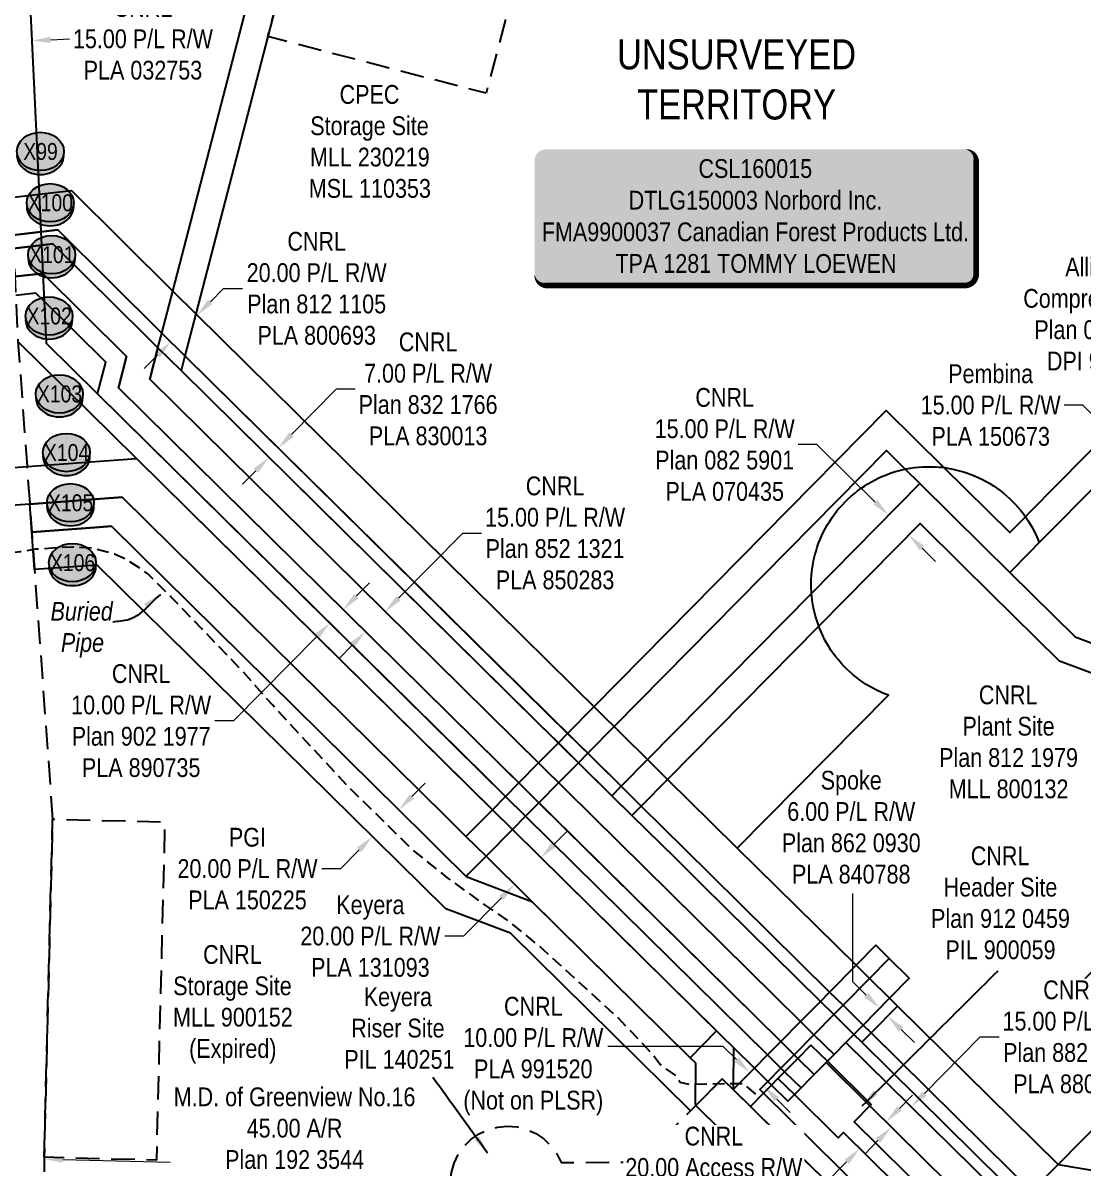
# Model space of a CAD drawing. Extents: x 405326 to 424052, y 6044755 to 6062236.
# Drawn here: x 420963 to 421527, y 6052187 to 6052796 of the extents above; entities that cross this region are included whole.
import ezdxf
from ezdxf.enums import TextEntityAlignment as Align

# ---------------------------------------------------------------- set-up
doc = ezdxf.new("R2010")
doc.units = 0
doc.header["$LTSCALE"] = 5
doc.linetypes.add('foc-ACCESSROAD', pattern=[3.75, 2.5, -1.25])
doc.linetypes.add('UG_PIPE', pattern=[1.875, 1.25, -0.625])
for name, color, linetype in [('AS-PIPE-UG', 44, 'UG_PIPE'), ('AS-PIPE-UG-T', 44, 'Continuous'), ('AS-SURFACE IMPACT', 7, 'Continuous'), ('C-WS', 13, 'foc-ACCESSROAD'), ('F-AR', 190, 'foc-ACCESSROAD'), ('F-RW', 190, 'Continuous'), ('F-WS', 190, 'foc-ACCESSROAD'), ('L-UNS-T', 3, 'Continuous'), ('P-CROSSINGS', 250, 'Continuous')]:
    doc.layers.add(name, color=color, linetype=linetype)
for name, color, linetype, lineweight in [('C-WS-T', 13, 'Continuous', 9), ('F-AR-T', 190, 'Continuous', 9), ('F-RW-T', 190, 'Continuous', 9), ('F-WS-T', 190, 'Continuous', 9)]:
    doc.layers.add(name, color=color, linetype=linetype, lineweight=lineweight)
doc.styles.add('80', font='ARIALN.TTF', dxfattribs={"height": 10})
doc.styles.add('80CG', font='ARIALN.TTF', dxfattribs={"height": 10})
doc.styles.add('80L', font='ARIALN.TTF', dxfattribs={"height": 10})
doc.styles.add('Crossing', font='ARIALN.TTF', dxfattribs={"height": 10})
doc.dimstyles.new('Compass 5 000', dxfattribs={"dimscale": 5, "dimtxt": 9, "dimasz": 2, "dimexe": 0.2, "dimexo": 0.0625, "dimgap": 0.5, "dimtad": 0, "dimtih": 1, "dimtoh": 1, "dimzin": 0, "dimdsep": 46, "dimtxsty": '80CG', "dimcen": 0.1, "dimse1": 1, "dimse2": 1, "dimclrd": 256, "dimclrt": 256, "dimaunit": 1, "dimadec": 4, "dimazin": 0, "dimtfac": 0.06, "dimtofl": 0, "dimtmove": 0, "dimatfit": 1, "dimfxl": 0.2, "dimtolj": 1, "dimtzin": 0, "dimlwd": -1, "dimarcsym": 0})

# ---------------------------------------------------------------- blocks, each defined once
blk = doc.blocks.new('*U643')
h = blk.add_hatch(color=255)
edge = h.paths.add_edge_path()
edge.add_line((-111.5, -37), (111.5, -37))
edge.add_arc((111.5, -31), 6, 270, 360)
edge.add_line((117.5, -31), (117.5, 29.5))
edge.add_arc((111.5, 29.5), 6, 0, 90)
edge.add_line((111.5, 35.5), (-111.5, 35.5))
edge.add_arc((-111.5, 29.5), 6, 90, 180)
edge.add_line((-117.5, 29.5), (-117.5, -31))
edge.add_arc((-111.5, -31), 6, 180, 270)
at = {"color": 44, "flags": 128}
blk.add_lwpolyline([(-111.5, -37, 3, 3, 0), (111.5, -37, 3, 3, 0.414214), (117.5, -31, 3, 3, 0), (117.5, 29.5, 3, 0, 0.414214), (111.5, 35.5, 0, 0, 0), (-111.5, 35.5, 0, 0, 0.414214), (-117.5, 29.5, 0, 0, 0), (-117.5, -31, 0, 3, 0.414214)], format="xyseb", close=True, dxfattribs=at)
at = {"color": 44, "style": '80'}
blk.add_attdef('ENTER_TEXT_001', (-35.99, -5), '', height=10, dxfattribs=at)
blk = doc.blocks.new('*D658')
at = {"layer": 'F-RW-T', "transparency": 16777216}
for p, q in [((421384.94, 6052571.89), (421374.94, 6052571.89)), ((421415.96, 6052541.28), (421384.94, 6052571.89)), ((421440.87, 6052516.7), (421447.99, 6052509.68))]:
    blk.add_line(p, q, dxfattribs=at)
for points in [[(421417.13, 6052542.47), (421414.79, 6052540.09), (421423.08, 6052534.26)], [(421442.05, 6052517.89), (421439.7, 6052515.51), (421433.76, 6052523.72)]]:
    blk.add_solid(points, dxfattribs=at)
at = {"layer": 'F-RW-T', "transparency": 16777216, "insert": (421335.85, 6052571.89), "char_height": 10, "attachment_point": 5, "style": '80CG'}
blk.add_mtext('\\A1;CNRL\\P15.00 P/L R/W\\PPlan 082 5901\\PPLA 070435', dxfattribs=at)
blk = doc.blocks.new('*D662')
at = {"layer": 'F-RW-T', "transparency": 16777216}
for p, q in [((421062.25, 6052647.86), (421069.28, 6052654.97)), ((421069.28, 6052654.97), (421079.28, 6052654.97)), ((421034.16, 6052619.39), (421027.13, 6052612.28))]:
    blk.add_line(p, q, dxfattribs=at)
for points in [[(421061.06, 6052649.03), (421063.44, 6052646.69), (421055.23, 6052640.74)], [(421032.97, 6052620.56), (421035.34, 6052618.22), (421041.18, 6052626.51)]]:
    blk.add_solid(points, dxfattribs=at)
at = {"layer": 'F-RW-T', "transparency": 16777216, "insert": (421118.82, 6052654.97), "char_height": 10, "attachment_point": 5, "style": '80CG'}
blk.add_mtext('\\A1;CNRL\\P20.00 P/L R/W\\PPlan 812 1105\\PPLA 800693', dxfattribs=at)
blk = doc.blocks.new('*D663')
at = {"layer": 'F-RW-T', "transparency": 16777216}
for p, q in [((421105.4, 6052577.17), (421129.35, 6052601.44)), ((421129.35, 6052601.44), (421139.35, 6052601.44)), ((421086.44, 6052557.96), (421079.41, 6052550.84))]:
    blk.add_line(p, q, dxfattribs=at)
for points in [[(421104.22, 6052578.35), (421106.59, 6052576), (421098.38, 6052570.06)], [(421085.25, 6052559.13), (421087.62, 6052556.79), (421093.46, 6052565.08)]]:
    blk.add_solid(points, dxfattribs=at)
at = {"layer": 'F-RW-T', "transparency": 16777216, "insert": (421178.09, 6052601.44), "char_height": 10, "attachment_point": 5, "style": '80CG'}
blk.add_mtext('\\A1;CNRL\\P7.00 P/L R/W\\PPlan 832 1766\\PPLA 830013', dxfattribs=at)
blk = doc.blocks.new('*D664')
at = {"layer": 'F-RW-T', "transparency": 16777216}
for p, q in [((421162.31, 6052490.11), (421196.56, 6052524.81)), ((421196.56, 6052524.81), (421206.56, 6052524.81)), ((421137.72, 6052465.21), (421130.7, 6052458.09))]:
    blk.add_line(p, q, dxfattribs=at)
for points in [[(421161.12, 6052491.28), (421163.49, 6052488.94), (421155.28, 6052482.99)], [(421136.54, 6052466.38), (421138.91, 6052464.04), (421144.75, 6052472.32)]]:
    blk.add_solid(points, dxfattribs=at)
at = {"layer": 'F-RW-T', "transparency": 16777216, "insert": (421245.64, 6052524.81), "char_height": 10, "attachment_point": 5, "style": '80CG'}
blk.add_mtext('\\A1;CNRL\\P15.00 P/L R/W\\PPlan 852 1321\\PPLA 850283', dxfattribs=at)
blk = doc.blocks.new('*D665')
at = {"layer": 'F-RW-T', "transparency": 16777216}
for p, q in [((421139.9, 6052491.15), (421146.93, 6052498.27)), ((421118.83, 6052469.8), (421074.55, 6052424.94)), ((421074.55, 6052424.94), (421064.55, 6052424.94))]:
    blk.add_line(p, q, dxfattribs=at)
for points in [[(421138.72, 6052492.32), (421141.09, 6052489.98), (421132.88, 6052484.03)], [(421117.64, 6052470.97), (421120.02, 6052468.63), (421125.85, 6052476.92)]]:
    blk.add_solid(points, dxfattribs=at)
at = {"layer": 'F-RW-T', "transparency": 16777216, "insert": (421025.46, 6052424.94), "char_height": 10, "attachment_point": 5, "style": '80CG'}
blk.add_mtext('\\A1;CNRL\\P10.00 P/L R/W\\PPlan 902 1977\\PPLA 890735', dxfattribs=at)
blk = doc.blocks.new('*D666')
at = {"layer": 'F-RW-T', "transparency": 16777216}
for p, q in [((420942.35, 6052785.55), (420932.37, 6052785.08)), ((420977.31, 6052787.21), (420987.3, 6052787.69))]:
    blk.add_line(p, q, dxfattribs=at)
for points in [[(420942.28, 6052787.22), (420942.43, 6052783.89), (420952.34, 6052786.03)], [(420977.24, 6052788.88), (420977.39, 6052785.55), (420967.33, 6052786.74)]]:
    blk.add_solid(points, dxfattribs=at)
at = {"layer": 'F-RW-T', "transparency": 16777216, "insert": (421026.39, 6052787.69), "char_height": 10, "attachment_point": 5, "style": '80CG'}
blk.add_mtext('\\A1;CNRL\\P15.00 P/L R/W\\PPLA 032753', dxfattribs=at)
blk = doc.blocks.new('*D667')
at = {"layer": 'F-RW-T', "transparency": 16777216}
for p, q in [((421245.15, 6052359.17), (421252.17, 6052366.29)), ((421217.06, 6052330.71), (421196.91, 6052310.29)), ((421196.91, 6052310.29), (421186.91, 6052310.29))]:
    blk.add_line(p, q, dxfattribs=at)
for points in [[(421243.96, 6052360.34), (421246.34, 6052358), (421238.13, 6052352.06)], [(421215.87, 6052331.88), (421218.24, 6052329.53), (421224.08, 6052337.82)]]:
    blk.add_solid(points, dxfattribs=at)
at = {"layer": 'F-RW-T', "transparency": 16777216, "insert": (421147.37, 6052310.29), "char_height": 10, "attachment_point": 5, "style": '80CG'}
blk.add_mtext('\\A1;Keyera\\P20.00 P/L R/W\\PPLA 131093', dxfattribs=at)
blk = doc.blocks.new('*D669')
at = {"layer": 'F-RW-T', "transparency": 16777216}
for p, q in [((421428.81, 6052218.64), (421435.83, 6052225.76)), ((421400.71, 6052190.18), (421389.51, 6052178.83)), ((421389.51, 6052178.83), (421379.51, 6052178.83))]:
    blk.add_line(p, q, dxfattribs=at)
for points in [[(421427.62, 6052219.81), (421429.99, 6052217.47), (421421.78, 6052211.53)], [(421399.53, 6052191.35), (421401.9, 6052189.01), (421407.74, 6052197.3)]]:
    blk.add_solid(points, dxfattribs=at)
at = {"layer": 'F-RW-T', "transparency": 16777216, "insert": (421330.1, 6052178.83), "char_height": 10, "attachment_point": 5, "style": '80CG', "bg_fill": 3, "box_fill_scale": 1.1, "bg_fill_color": 256, "bg_fill_true_color": 13158600, "bg_fill_transparency": 0}
blk.add_mtext('\\A1;CNRL\\P20.00 Access R/W\\PPlan 912 0459\\PPIL 900059', dxfattribs=at)
blk = doc.blocks.new('*D671')
at = {"layer": 'F-AR-T', "transparency": 16777216}
for p, q in [((420918.82, 6052193), (420908.83, 6052193.25)), ((420983.8, 6052191.38), (421040.94, 6052189.96))]:
    blk.add_line(p, q, dxfattribs=at)
for points in [[(420918.86, 6052194.67), (420918.78, 6052191.33), (420928.82, 6052192.75)], [(420983.84, 6052193.05), (420983.76, 6052189.71), (420973.8, 6052191.63)]]:
    blk.add_solid(points, dxfattribs=at)
at = {"layer": 'F-AR-T', "transparency": 16777216, "insert": (421107.05, 6052189.96), "char_height": 10, "attachment_point": 5, "style": '80CG'}
blk.add_mtext('\\A1;M.D. of Greenview No.16\\P45.00 A/R\\PPlan 192 3544\\PRDS 840048\\P(Expired)', dxfattribs=at)
blk = doc.blocks.new('*D677')
at = {"layer": 'F-RW-T', "transparency": 16777216}
for p, q in [((421442.12, 6052226.57), (421471.81, 6052256.66)), ((421471.81, 6052256.66), (421481.81, 6052256.66)), ((421417.53, 6052201.67), (421410.51, 6052194.55))]:
    blk.add_line(p, q, dxfattribs=at)
for points in [[(421440.93, 6052227.74), (421443.3, 6052225.4), (421435.09, 6052219.45)], [(421416.35, 6052202.84), (421418.72, 6052200.5), (421424.56, 6052208.78)]]:
    blk.add_solid(points, dxfattribs=at)
at = {"layer": 'F-RW-T', "transparency": 16777216, "insert": (421520.9, 6052256.66), "char_height": 10, "attachment_point": 5, "style": '80CG', "bg_fill": 3, "box_fill_scale": 1.1, "bg_fill_color": 256, "bg_fill_true_color": 13158600, "bg_fill_transparency": 0}
blk.add_mtext('\\A1;CNRL\\P15.00 P/L R/W\\PPlan 882 3075\\PPLA 880775', dxfattribs=at)
blk = doc.blocks.new('xing2')
h = blk.add_hatch(color=50)
h.dxf.hatch_style = 1
edge = h.paths.add_edge_path()
edge.add_ellipse((0, 0), major_axis=(-12.5, 0), ratio=0.816297, start_angle=0, end_angle=360)
h = blk.add_hatch(color=250)
h.dxf.hatch_style = 1
edge = h.paths.add_edge_path()
edge.add_ellipse((0, -2.05), major_axis=(-12.5, 0), ratio=0.816297, start_angle=0, end_angle=180)
edge.add_line((12.5, -2.05), (12.5, 0))
edge.add_ellipse((0, 0), major_axis=(-12.5, 0), ratio=0.816297, start_angle=0, end_angle=180, ccw=False)
edge.add_line((-12.5, 0), (-12.5, -2.05))
at = {"color": 250}
blk.add_ellipse((0, 0), major_axis=(-12.5, 0), ratio=0.816297, dxfattribs=at)
blk.add_ellipse((0, -2.05), major_axis=(-12.5, 0), ratio=0.816297, start_param=0, end_param=3.141593, dxfattribs=at)
at = {"color": 250, "style": 'Crossing'}
blk.add_attdef('CROSSING', text='', height=9, dxfattribs=at).set_placement((0.09, 0.02), align=Align.MIDDLE_CENTER)
at = {"color": 250, "style": 'Crossing', "flags": 1}
for tag, p in [('OWNER', (0.09, -12.49)), ('DESCRIPTION', (0.09, -25.77)), ('LOCATION', (0.09, -39.3)), ('DWG_REF', (0.09, -52.84))]:
    blk.add_attdef(tag, text='', height=9, dxfattribs=at).set_placement(p, align=Align.MIDDLE_CENTER)
blk = doc.blocks.new('*D1111')
at = {"layer": 'F-RW-T', "transparency": 16777216}
for p, q in [((421526.44, 6052592.83), (421516.44, 6052592.83)), ((421533.55, 6052585.79), (421526.44, 6052592.83)), ((421558.4, 6052561.22), (421565.51, 6052554.19))]:
    blk.add_line(p, q, dxfattribs=at)
for points in [[(421534.72, 6052586.98), (421532.38, 6052584.61), (421540.66, 6052578.76)], [(421559.57, 6052562.4), (421557.23, 6052560.03), (421551.29, 6052568.25)]]:
    blk.add_solid(points, dxfattribs=at)
at = {"layer": 'F-RW-T', "transparency": 16777216, "insert": (421477.35, 6052592.83), "char_height": 10, "attachment_point": 5, "style": '80CG'}
blk.add_mtext('\\A1;Pembina\\P15.00 P/L R/W\\PPLA 150673', dxfattribs=at)
blk = doc.blocks.new('*D1112')
at = {"layer": 'F-RW-T', "transparency": 16777216}
for p, q in [((421169.51, 6052384.66), (421176.54, 6052391.78)), ((421141.43, 6052356.21), (421131.55, 6052346.2)), ((421131.55, 6052346.2), (421121.55, 6052346.2))]:
    blk.add_line(p, q, dxfattribs=at)
for points in [[(421168.33, 6052385.83), (421170.7, 6052383.49), (421162.49, 6052377.55)], [(421140.24, 6052357.38), (421142.61, 6052355.04), (421148.45, 6052363.32)]]:
    blk.add_solid(points, dxfattribs=at)
at = {"layer": 'F-RW-T', "transparency": 16777216, "insert": (421082.01, 6052346.2), "char_height": 10, "attachment_point": 5, "style": '80CG'}
blk.add_mtext('\\A1;PGI\\P20.00 P/L R/W\\PPLA 150225', dxfattribs=at)

msp = doc.modelspace()

# ---------------------------------------------------------------- linework, layer by layer
at = {"layer": 'AS-PIPE-UG', "flags": 128}
msp.add_lwpolyline([(421352.411, 6052226.256), (421346.098, 6052231.772), (421340.03, 6052231.765), (421328.505, 6052231.6), (421317.111, 6052231.268), (421312.176, 6052232.394), (421309.847, 6052236.099), (421301.437, 6052242.16), (421297.083, 6052247.935), (421279.217, 6052266.753), (421237.43, 6052304.813), (421222.509, 6052317.119), (421208.286, 6052327.023), (421188.453, 6052341.418), (421169.733, 6052356.36), (421135.009, 6052390.397), (421095.23, 6052433.326), (421079.238, 6052451.48), (421057.491, 6052474.028), (421041.258, 6052490.902), (421028.999, 6052503.062), (421018.588, 6052510.18), (421011.193, 6052513.588), (420999.539, 6052516.679), (420989.395, 6052517.344), (420981.054, 6052516.956), (420969.141, 6052516.149), (420961.083, 6052514.742), (420946.85, 6052512.949), (420940.067, 6052512.604), (420931.262, 6052512.123), (420924.907, 6052511.628), (420923.072, 6052509.093), (420922.299, 6052503.619), (420922.923, 6052491.47), (420923.702, 6052476.401), (420924.753, 6052465.754)], dxfattribs=at)
at = {"layer": 'C-WS', "flags": 128}
msp.add_lwpolyline([(421134.647, 6052902.082), (421149.12, 6052898.319), (421239.188, 6052874.905), (421208.998, 6052758.776), (421092.89, 6052788.941), (421123.052, 6052905.096), (421134.647, 6052902.082)], close=True, dxfattribs=at)
at = {"layer": 'F-AR', "flags": 128}
msp.add_lwpolyline([(420565.133, 6054689.347), (420587.934, 6054656.211), (420599.333, 6054639.645), (420634.781, 6054588.126), (420720.392, 6054463.715), (420792.07, 6054320.925), (420799.705, 6054305.715), (420820.577, 6054225.892), (420820.877, 6054224.748), (420853.15, 6053918.777), (420864.72, 6053779.569), (420895.054, 6053414.612), (420898.439, 6053373.889), (420899.156, 6053365.255), (420900.047, 6053354.534), (420900.368, 6053350.673), (420902.515, 6053324.714), (420909.226, 6053237.005), (420932.167, 6052983.938), (420934.907, 6052953.722), (420940.259, 6052894.686), (420951.317, 6052807.625), (420956.227, 6052704.309), (420956.276, 6052703.282), (420957.225, 6052683.265), (420957.557, 6052676.259), (420958.221, 6052662.27), (420958.269, 6052661.245), (420958.744, 6052651.236), (420959.909, 6052626.669), (420964.724, 6052560.178), (420966.169, 6052540.232), (420967.253, 6052525.272), (420968.697, 6052505.325), (420978.312, 6052372.568), (420977.441, 6052337.58), (420973.827, 6052192.616), (420974.164, 6052148.536), (420975.441, 6051981.308), (420992.598, 6051788.67), (420994.389, 6051768.553), (420996.235, 6051747.828), (420996.967, 6051739.611), (420996.883, 6051732.168), (420996.705, 6051716.419), (420996.473, 6051695.818), (421002.558, 6051651.953), (421005.517, 6051630.62), (421009.61, 6051601.115), (421014.665, 6051570.242), (421028.365, 6051520.295), (421042.304, 6051474.374), (421072.686, 6051416.005), (421117.568, 6051352.958), (421128.657, 6051341.271), (421165.885, 6051302.057), (421258.061, 6051234.218), (421326.919, 6051188.025), (421388.608, 6051149.177), (421437.441, 6051106.263), (421495.349, 6051044.034), (421527.91, 6051004.542), (421540.735, 6050988.988), (421550.88, 6050976.684), (421556.971, 6050968.961), (421607.973, 6050904.301), (421793.212, 6050673.46), (421877.878, 6050568.048), (421905.92, 6050522.765), (421914.453, 6050508.996), (421947.205, 6050453.985), (421963.961, 6050419.556), (422000.874, 6050313.741), (422041.274, 6050144.601), (422043.35, 6050136.172), (422048.388, 6050115.707), (422075.533, 6050005.451), (422147.785, 6049713.869), (422101.272, 6049714.707), (422031.839, 6049994.694), (421997.543, 6050133.995), (421957.637, 6050301.071), (421922.345, 6050402.24), (421907.573, 6050432.593), (421875.99, 6050485.637), (421852.392, 6050523.731), (421841.072, 6050542.015), (421758.123, 6050645.289), (421572.761, 6050876.285), (421555.744, 6050897.859), (421515.851, 6050948.435), (421504.104, 6050962.682), (421491.278, 6050978.237), (421461.488, 6051014.368), (421406.04, 6051073.955), (421361.597, 6051113.01), (421302.39, 6051150.294), (421232.178, 6051197.397), (421135.998, 6051268.183), (421082.749, 6051324.279), (421069.897, 6051342.329), (421034.215, 6051392.456), (421000.461, 6051457.305), (420985.13, 6051507.806), (420970.642, 6051560.629), (420965.009, 6051595.059), (420962.076, 6051616.205), (420951.381, 6051692.947), (420951.41, 6051695.397), (420951.542, 6051705.486), (420951.713, 6051721.163), (420951.726, 6051722.247), (420951.909, 6051737.839), (420950.119, 6051757.935), (420948.325, 6051778.082), (420942.601, 6051842.348), (420942.071, 6051848.299), (420940.718, 6051863.494), (420930.419, 6051979.135), (420929.161, 6052149.346), (420928.835, 6052193.402), (420932.457, 6052338.701), (420933.329, 6052373.689), (420922.47, 6052521.992), (420921.374, 6052536.952), (420919.914, 6052556.897), (420914.962, 6052624.537), (420913.944, 6052645.99), (420913.469, 6052656), (420912.757, 6052671.013), (420912.425, 6052678.019), (420911.476, 6052698.036), (420911.28, 6052702.175), (420906.425, 6052804.36), (420895.537, 6052889.737), (420889.66, 6052954.534), (420886.919, 6052984.75), (420864.396, 6053233.093), (420857.659, 6053321.143), (420855.524, 6053346.954), (420853.658, 6053369.401), (420852.764, 6053380.156), (420852.046, 6053388.789), (420848.662, 6053429.513), (420819.5, 6053780.379), (420813.962, 6053847.008), (420808.348, 6053914.553), (420788.295, 6054104.673), (420776.483, 6054216.651), (420757.368, 6054289.755), (420681.568, 6054440.76), (420579.484, 6054589.107), (420559.562, 6054618.064), (420548.161, 6054634.632), (420517.598, 6054679.048), (420510.715, 6054690.316)], dxfattribs=at)
at = {"layer": 'F-RW'}
for points in [[(421391.608, 6052149.983), (421320.469, 6052220.218), (421320.405, 6052221.301), (421320.471, 6052242.689), (421317.5, 6052245.621), (421232.309, 6052329.702), (421208.912, 6052352.792), (421198.237, 6052363.328), (421187.467, 6052373.957), (421015.363, 6052543.834), (420966.169, 6052540.232), (420921.374, 6052536.952), (420844.973, 6052531.358), (420837.76, 6052655.601), (420794.283, 6052719.617), (420764.873, 6052762.921), (420631.602, 6052959.147)], [(421123.052, 6052905.096), (421092.89, 6052788.941), (421054.572, 6052641.385), (421048.765, 6052619.027), (421046.733, 6052611.201), (421275.826, 6052385.048), (421286.512, 6052374.514), (421309.605, 6052351.74), (421323.591, 6052337.937), (421386.769, 6052275.578), (421386.769, 6052275.578), (421393.886, 6052268.554), (421398.801, 6052273.533), (421412.846, 6052287.761), (421423.379, 6052298.431), (421434.052, 6052287.898), (421423.518, 6052277.227), (421409.474, 6052263), (421404.558, 6052258.02), (421400.344, 6052253.752), (421394.025, 6052247.349), (421383.353, 6052257.883), (421376.237, 6052264.906), (421030.047, 6052606.603), (421034.402, 6052623.373), (421036.434, 6052631.199), (421042.243, 6052653.574), (421119.327, 6052950.416)], [(420796.464, 6052844.522), (420897.096, 6052696.353), (420911.476, 6052698.036), (420956.275, 6052703.282), (420971.21, 6052705.026), (420988.311, 6052707.033), (421042.243, 6052653.574), (421054.572, 6052641.385), (421294.797, 6052404.242), (421305.464, 6052393.705), (421328.545, 6052370.929), (421342.568, 6052357.127), (421405.729, 6052294.785), (421412.846, 6052287.761), (421423.518, 6052277.227), (421427.787, 6052273.013), (421513.174, 6052188.735), (421537.354, 6052184.749), (421557.655, 6052179.026), (421577.78, 6052173.959), (421723.364, 6052135.101), (421807.331, 6052112.691)], [(421538.481, 6052163.756), (421521.179, 6052168.372), (421518.243, 6052169.156), (421499.447, 6052174.172), (421499.056, 6052174.365), (421488.46, 6052185.039), (421413.743, 6052258.786), (421409.474, 6052263), (421398.801, 6052273.533), (421391.684, 6052280.558), (421328.51, 6052342.912), (421314.52, 6052356.72), (421291.444, 6052379.494), (421280.771, 6052390.028), (421048.765, 6052619.027), (421036.434, 6052631.199), (420981.074, 6052686.058), (420972.16, 6052685.014), (420957.225, 6052683.265), (420912.425, 6052678.019), (420887.372, 6052675.086), (420795.858, 6052809.83)], [(420795.858, 6052809.83), (420887.372, 6052675.086), (420912.425, 6052678.019), (420957.225, 6052683.265), (420972.16, 6052685.014), (420981.074, 6052686.058), (421036.434, 6052631.199), (421048.765, 6052619.027), (421241.629, 6052428.66), (421252.305, 6052418.123), (421262.98, 6052407.587), (421280.771, 6052390.028), (421291.444, 6052379.494), (421314.52, 6052356.72), (421328.51, 6052342.912), (421391.684, 6052280.558), (421398.801, 6052273.533), (421409.474, 6052263), (421413.743, 6052258.786), (421488.46, 6052185.039)], [(420966.272, 6052808.927), (420971.21, 6052705.023), (420972.16, 6052685.014), (420972.493, 6052678.008), (420973.188, 6052662.95), (420973.911, 6052648.118), (420974.963, 6052625.86), (421002.235, 6052598.94), (421219.304, 6052384.679), (421229.98, 6052374.143), (421358.682, 6052247.121), (421365.799, 6052240.097), (421367.754, 6052238.168), (421376.469, 6052229.567), (421372.912, 6052225.963), (421369.444, 6052222.45), (421360.73, 6052231.053), (421358.775, 6052232.982), (421351.659, 6052240.005), (421340.501, 6052251.017), (421334.513, 6052256.926), (421222.957, 6052367.026), (421212.282, 6052377.563), (421022.952, 6052564.438), (420959.909, 6052626.669)], [(420765.479, 6052797.625), (420794.889, 6052754.317), (420857.405, 6052662.272), (420863.762, 6052552.786), (420919.914, 6052556.897), (420964.724, 6052560.178), (421022.953, 6052564.439), (421201.607, 6052388.099), (421212.282, 6052377.563), (421222.957, 6052367.027), (421331.52, 6052259.881), (421334.514, 6052256.927), (421340.501, 6052251.017), (421340.428, 6052230.03), (421340.424, 6052228.622), (421349.513, 6052219.647), (421405.617, 6052164.254)], [(421483.545, 6052180.058), (421408.827, 6052253.806), (421404.558, 6052258.02), (421393.886, 6052268.554), (421386.769, 6052275.578), (421323.591, 6052337.937), (421309.605, 6052351.74), (421286.512, 6052374.514), (421275.826, 6052385.048), (421258.053, 6052402.592), (421247.377, 6052413.131), (421236.701, 6052423.668), (421046.733, 6052611.201), (421034.402, 6052623.373), (421028.24, 6052629.453), (420978.541, 6052678.716), (420972.493, 6052678.008), (420957.557, 6052676.259), (420912.757, 6052671.013), (420883.97, 6052667.642), (420795.646, 6052797.687)], [(420957.557, 6052676.259), (420972.493, 6052678.008), (420978.541, 6052678.716), (421028.24, 6052629.453), (421034.402, 6052623.373), (421030.047, 6052606.603), (421376.237, 6052264.906), (421383.353, 6052257.883), (421394.025, 6052247.349), (421390.47, 6052243.75), (421389.811, 6052243.081), (421383.49, 6052236.679), (421374.775, 6052245.281), (421372.82, 6052247.211), (421365.704, 6052254.235), (421013.36, 6052602.006), (421017.714, 6052618.775), (420973.179, 6052662.935), (420958.269, 6052661.245)], [(420958.269, 6052661.245), (420973.182, 6052662.94), (421017.714, 6052618.775), (421013.36, 6052602.006), (421215.652, 6052402.33), (421226.325, 6052391.795), (421237.001, 6052381.258), (421365.704, 6052254.235), (421372.82, 6052247.211), (421374.775, 6052245.281), (421383.49, 6052236.679), (421381.384, 6052234.544), (421376.469, 6052229.567), (421367.754, 6052238.168), (421365.799, 6052240.097), (421358.683, 6052247.122), (421229.981, 6052374.143), (421219.305, 6052384.681), (421208.631, 6052395.215), (421002.236, 6052598.94), (421006.592, 6052615.724), (420973.911, 6052648.118), (420969.495, 6052652.495), (420958.744, 6052651.236)], [(421553.052, 6052569.966), (421508.649, 6052525.182), (421503.179, 6052519.726), (421498.045, 6052514.503), (421487.524, 6052503.882), (421473.156, 6052518.067), (421439.684, 6052551.081), (421431.921, 6052558.798), (421421.954, 6052568.705), (421277.008, 6052421.801), (421262.98, 6052407.587), (421258.053, 6052402.592), (421247.533, 6052391.931), (421237.001, 6052381.258), (421229.981, 6052374.143), (421222.957, 6052367.027), (421208.912, 6052352.792), (421199.632, 6052343.389), (421198.38, 6052342.119), (421195.223, 6052345.235), (421187.592, 6052352.766), (421176.866, 6052363.353), (421009.671, 6052528.378), (421003.044, 6052527.893), (420967.252, 6052525.272), (420966.169, 6052540.232), (421015.363, 6052543.834), (421187.467, 6052373.957), (421198.237, 6052363.328), (421212.282, 6052377.563), (421219.305, 6052384.681), (421226.325, 6052391.795), (421236.856, 6052402.468), (421247.377, 6052413.131), (421252.305, 6052418.123), (421266.334, 6052432.338), (421421.818, 6052589.923), (421452.224, 6052559.841), (421487.508, 6052525.01), (421495.924, 6052533.44), (421498.06, 6052535.689), (421542.388, 6052580.512)], [(421405.617, 6052164.254), (421349.513, 6052219.647), (421340.424, 6052228.622), (421351.659, 6052240.005), (421358.683, 6052247.122), (421365.704, 6052254.235), (421376.237, 6052264.906), (421386.769, 6052275.578), (421391.684, 6052280.558), (421405.729, 6052294.785), (421416.262, 6052305.456), (421423.379, 6052298.431), (421412.846, 6052287.761), (421398.801, 6052273.533), (421393.886, 6052268.554), (421383.353, 6052257.883), (421372.82, 6052247.211), (421365.799, 6052240.097), (421358.775, 6052232.982), (421354.564, 6052228.715), (421356.518, 6052226.786), (421423.491, 6052160.681)], [(421563.323, 6052239.444), (421521.013, 6052281.001), (421533.627, 6052293.84)], [(421536.675, 6052158.064), (421518.508, 6052162.879), (421516.326, 6052163.459), (421494.09, 6052169.396), (421482.74, 6052172.425), (421479.332, 6052175.789), (421400.344, 6052253.752), (421404.558, 6052258.02), (421409.474, 6052263), (421423.518, 6052277.227), (421427.787, 6052273.013), (421413.743, 6052258.786), (421408.827, 6052253.806), (421483.545, 6052180.058), (421485.81, 6052177.781), (421499.059, 6052174.37), (421499.447, 6052174.172), (421518.243, 6052169.156), (421521.179, 6052168.372), (421538.481, 6052163.756)], [(421539.409, 6052141.781), (421524.463, 6052145.702), (421519.171, 6052147.183), (421504.203, 6052151.174), (421481.969, 6052157.112), (421475.035, 6052158.962), (421468.8, 6052165.117), (421413.099, 6052220.095), (421389.811, 6052243.081), (421390.47, 6052243.75), (421394.025, 6052247.349), (421400.344, 6052253.752), (421479.332, 6052175.789), (421482.74, 6052172.425), (421494.09, 6052169.396), (421516.326, 6052163.458), (421518.508, 6052162.879), (421536.675, 6052158.064)], [(421792.7, 6052061.766), (421576.837, 6052119.378), (421572.572, 6052120.517), (421539.939, 6052129.226), (421519.701, 6052134.627), (421514.803, 6052135.899), (421503.041, 6052139.058), (421494.508, 6052141.351), (421472.271, 6052147.285), (421468.87, 6052148.193), (421460.374, 6052156.578), (421404.671, 6052211.558), (421413.099, 6052220.095), (421468.8, 6052165.117), (421475.035, 6052158.962), (421481.969, 6052157.112), (421504.203, 6052151.174), (421519.171, 6052147.183), (421524.463, 6052145.702), (421539.409, 6052141.781), (421552.955, 6052138.166), (421577.051, 6052131.736), (421796.012, 6052073.296)]]:
    msp.add_lwpolyline(points, dxfattribs=at)
at = {"layer": 'F-RW', "flags": 128}
for points in [[(421563.323, 6052239.444), (421513.174, 6052188.735), (421427.787, 6052273.013), (421423.518, 6052277.227), (421412.846, 6052287.761), (421405.729, 6052294.785), (421342.568, 6052357.127), (421423.013, 6052438.472), (421420.96, 6052439.264), (421418.936, 6052440.128), (421416.944, 6052441.062), (421414.986, 6052442.066), (421413.064, 6052443.138), (421411.181, 6052444.276), (421409.339, 6052445.48), (421407.541, 6052446.747), (421405.788, 6052448.078), (421404.082, 6052449.468), (421402.427, 6052450.918), (421400.823, 6052452.424), (421399.274, 6052453.986), (421397.78, 6052455.602), (421396.343, 6052457.269), (421394.966, 6052458.985), (421393.65, 6052460.749), (421392.397, 6052462.558), (421391.207, 6052464.409), (421390.084, 6052466.301), (421389.028, 6052468.231), (421388.04, 6052470.198), (421387.121, 6052472.197), (421386.274, 6052474.228), (421385.899, 6052475.222), (421385.498, 6052476.287), (421384.794, 6052478.371), (421384.165, 6052480.481), (421383.609, 6052482.61), (421383.129, 6052484.757), (421382.724, 6052486.92), (421382.396, 6052489.095), (421382.143, 6052491.281), (421382.034, 6052492.652), (421381.968, 6052493.475), (421381.87, 6052495.673), (421381.849, 6052497.874), (421381.905, 6052500.073), (421382.038, 6052502.27), (421382.248, 6052504.46), (421382.535, 6052506.641), (421382.899, 6052508.812), (421383.338, 6052510.968), (421383.853, 6052513.107), (421384.442, 6052515.228), (421385.105, 6052517.326), (421385.842, 6052519.399), (421386.65, 6052521.446), (421387.53, 6052523.463), (421388.481, 6052525.447), (421389.5, 6052527.397), (421390.587, 6052529.31), (421391.741, 6052531.184), (421392.959, 6052533.016), (421394.241, 6052534.805), (421395.585, 6052536.547), (421396.989, 6052538.241), (421398.452, 6052539.885), (421399.972, 6052541.477), (421401.546, 6052543.013), (421403.174, 6052544.495), (421404.852, 6052545.917), (421406.579, 6052547.281), (421408.353, 6052548.582), (421410.172, 6052549.822), (421412.033, 6052550.996), (421413.934, 6052552.104), (421415.872, 6052553.145), (421417.846, 6052554.117), (421419.853, 6052555.019), (421421.891, 6052555.851), (421423.956, 6052556.611), (421426.046, 6052557.298), (421428.16, 6052557.91), (421430.293, 6052558.448), (421431.921, 6052558.798), (421432.444, 6052558.912), (421434.61, 6052559.299), (421436.789, 6052559.61), (421438.977, 6052559.845), (421441.171, 6052560.003), (421443.37, 6052560.083), (421445.571, 6052560.087), (421447.77, 6052560.013), (421449.965, 6052559.862), (421452.224, 6052559.841), (421454.333, 6052559.33), (421456.5, 6052558.949), (421458.653, 6052558.493), (421460.788, 6052557.961), (421462.904, 6052557.354), (421464.996, 6052556.675), (421467.064, 6052555.922), (421469.104, 6052555.097), (421471.113, 6052554.2), (421473.09, 6052553.235), (421475.032, 6052552.199), (421476.937, 6052551.097), (421478.801, 6052549.928), (421480.624, 6052548.696), (421482.402, 6052547.4), (421484.133, 6052546.041), (421485.816, 6052544.623), (421487.448, 6052543.148), (421489.027, 6052541.615), (421490.552, 6052540.029), (421492.02, 6052538.39), (421493.429, 6052536.7), (421494.779, 6052534.961), (421495.924, 6052533.44), (421497.291, 6052531.349), (421498.45, 6052529.479), (421499.543, 6052527.569), (421500.568, 6052525.622), (421501.525, 6052523.64), (421503.179, 6052519.726), (421508.649, 6052525.182), (421553.052, 6052569.966)], [(420991.858, 6051715.27), (421011.595, 6051719.948), (421062.469, 6051732.008), (421113.611, 6051783.829), (421124.148, 6051794.506), (421345.659, 6052018.981), (421356.191, 6052029.653), (421433.819, 6052108.309), (421440.855, 6052115.438), (421444.387, 6052119.014), (421447.879, 6052122.549), (421454.899, 6052129.681), (421464.829, 6052139.741), (421465.484, 6052140.208), (421472.271, 6052147.285), (421479.473, 6052154.583), (421481.969, 6052157.112), (421494.09, 6052169.396), (421499.059, 6052174.37), (421513.174, 6052188.735), (421563.323, 6052239.444)]]:
    msp.add_lwpolyline(points, dxfattribs=at)
at = {"layer": 'F-RW'}
for points in [[(421439.684, 6052551.081), (421473.156, 6052518.067), (421487.524, 6052503.882), (421522.25, 6052469.613), (421556.408, 6052456.853), (421576.483, 6052437.048), (421565.952, 6052426.374), (421548.159, 6052443.927), (421513.999, 6052456.687), (421476.958, 6052493.235), (421462.621, 6052507.384), (421439.826, 6052529.875), (421385.899, 6052475.222), (421305.464, 6052393.705), (421291.444, 6052379.494), (421286.512, 6052374.514), (421275.826, 6052385.048), (421280.771, 6052390.028), (421294.797, 6052404.242), (421382.034, 6052492.652), (421439.684, 6052551.081)], [(421009.671, 6052528.378), (421176.866, 6052363.354), (421187.593, 6052352.766), (421195.223, 6052345.235), (421198.38, 6052342.119), (421233.263, 6052328.762), (421317.5, 6052245.621), (421331.52, 6052259.88), (421334.514, 6052256.927), (421340.501, 6052251.017), (421351.659, 6052240.005), (421358.775, 6052232.982), (421360.73, 6052231.053), (421356.52, 6052226.783), (421349.515, 6052219.654), (421340.425, 6052228.626), (421334.558, 6052234.418), (421320.473, 6052220.206), (421317.674, 6052217.368), (421221.97, 6052311.812), (421187.521, 6052324.765), (421002.08, 6052507.782), (420968.697, 6052505.325), (420967.253, 6052525.272), (421003.044, 6052527.893), (421009.671, 6052528.378)], [(421413.099, 6052220.095), (421468.8, 6052165.117), (421475.035, 6052158.962), (421479.473, 6052154.583), (421472.271, 6052147.285), (421465.488, 6052140.198), (421454.758, 6052150.887), (421399.054, 6052205.868), (421396.196, 6052202.972), (421372.912, 6052225.964), (421364.199, 6052234.568), (421367.754, 6052238.168), (421374.775, 6052245.281), (421381.755, 6052252.352), (421390.47, 6052243.75), (421413.766, 6052220.756), (421413.099, 6052220.095)], [(421372.912, 6052225.964), (421396.196, 6052202.972), (421399.054, 6052205.868), (421454.758, 6052150.887), (421444.143, 6052140.11), (421437.15, 6052133.103), (421430.171, 6052125.99), (421423.147, 6052118.846), (421359.554, 6052054.408), (421348.879, 6052064.94), (421412.475, 6052129.381), (421419.511, 6052136.511), (421423.428, 6052140.481), (421423.466, 6052146.65), (421423.491, 6052160.681), (421356.517, 6052226.787), (421360.729, 6052231.053), (421364.199, 6052234.568), (421372.912, 6052225.964)]]:
    msp.add_lwpolyline(points, close=True, dxfattribs=at)
at = {"layer": 'F-RW-T'}
for p, q in [((421404.073, 6052285.985), (421404.073, 6052332.933)), ((421411.186, 6052278.963), (421404.073, 6052285.985)), ((421429.682, 6052260.705), (421436.796, 6052253.683))]:
    msp.add_line(p, q, dxfattribs=at)
for points in [[(421412.357, 6052280.148), (421410.016, 6052277.777), (421418.3, 6052271.941)], [(421430.853, 6052261.89), (421428.512, 6052259.519), (421422.569, 6052267.727)]]:
    msp.add_solid(points, dxfattribs=at)
at = {"layer": 'F-WS', "flags": 128}
for points in [[(420973.827, 6052192.616), (420977.441, 6052337.58), (420978.312, 6052372.568), (421038.01, 6052371.062), (421033.526, 6052191.128), (420973.827, 6052192.616)], [(421349.513, 6052219.647), (421405.617, 6052164.254), (421398.644, 6052157.105), (421393.81, 6052152.212), (421391.608, 6052149.983), (421382.939, 6052141.204), (421367.002, 6052125.079), (421350.08, 6052141.792), (421324.865, 6052166.711), (421248.32, 6052166.335), (421245.799, 6052161.755), (421242.532, 6052157.672), (421238.617, 6052154.208), (421234.168, 6052151.463), (421229.315, 6052149.518), (421224.201, 6052148.431), (421218.977, 6052148.233), (421213.795, 6052148.93), (421208.809, 6052150.502), (421204.165, 6052152.902), (421199.998, 6052156.061), (421196.432, 6052159.884), (421193.572, 6052164.26), (421191.501, 6052169.06), (421190.3, 6052174.154), (421189.945, 6052179.361), (421190.506, 6052184.559), (421191.947, 6052189.585), (421194.225, 6052194.291), (421197.273, 6052198.538), (421201.002, 6052202.203), (421205.301, 6052205.177), (421210.046, 6052207.373), (421215.096, 6052208.726), (421220.302, 6052209.198), (421225.513, 6052208.773), (421230.575, 6052207.465), (421235.339, 6052205.31), (421239.665, 6052202.375), (421243.426, 6052198.743), (421246.511, 6052194.523), (421248.831, 6052189.838), (421301.198, 6052190.096), (421295.9, 6052195.331), (421317.674, 6052217.368), (421320.469, 6052220.218), (421334.546, 6052234.429), (421340.424, 6052228.622), (421349.513, 6052219.647)]]:
    msp.add_lwpolyline(points, close=True, dxfattribs=at)

# ---------------------------------------------------------------- block references
at = {"layer": 'AS-SURFACE IMPACT', "color": 1}
ref = msp.add_blockref('*U643', (421352.194, 6052693.491), dxfattribs=dict(at, xscale=0.999551, yscale=0.999551, zscale=0.999551))
ref.add_attrib('ENTER_TEXT_001', 'CSL160015', (421321.921, 6052713.745), dxfattribs={"layer": '0', "color": 44, "height": 9.9955, "style": '80'})
ref.add_attrib('ENTER_TEXT_002', 'DTLG150003 Norbord Inc.', (421284.785, 6052696.908), dxfattribs={"layer": '0', "color": 44, "height": 9.99551, "style": '80'})
ref.add_attrib('ENTER_TEXT_003', 'FMA9900037 Canadian Forest Products Ltd.', (421238.578, 6052680.072), dxfattribs={"layer": '0', "color": 44, "height": 9.99551, "style": '80'})
ref.add_attrib('ENTER_TEXT_004', 'TPA 1281 TOMMY LOEWEN', (421277.759, 6052663.235), dxfattribs={"layer": '0', "color": 44, "height": 9.99551, "style": '80'})
at = {"layer": 'P-CROSSINGS', "color": 5, "xscale": 0.999551, "yscale": 0.999551, "zscale": 0.999551}
for p, values in [((420971.835, 6052727.816), {'CROSSING': 'X99'}), ((420977.048, 6052700.522), {'CROSSING': 'X100'}), ((420977.842, 6052672.885), {'CROSSING': 'X101'}), ((420976.427, 6052640.279), {'CROSSING': 'X102'}), ((420981.921, 6052598.806), {'CROSSING': 'X103'}), ((420985.681, 6052567.638), {'CROSSING': 'X104'}), ((420987.839, 6052540.897), {'CROSSING': 'X105'}), ((420988.876, 6052509.048), {'CROSSING': 'X106'})]:
    msp.add_blockref('xing2', p, dxfattribs=at).add_auto_attribs(values)

# ---------------------------------------------------------------- texts
at = {"layer": 'C-WS-T', "insert": (421106.924, 6052763.177), "char_height": 10, "attachment_point": 1, "style": '80L'}
msp.add_mtext_dynamic_manual_height_columns('\\pi24.0807;CPEC\\P\\pi8.46337;Storage Site\\P\\pi8.31671;MLL 230219\\P\\pi7.69598;MSL 110353', width=78.95948, gutter_width=49.978, heights=[0], dxfattribs=at)
at = {"layer": 'F-RW-T', "insert": (421403.189, 6052368.226), "char_height": 9.99551, "attachment_point": 5, "style": '80CG'}
msp.add_mtext('\\A1;Spoke\\P6.00 P/L R/W\\PPlan 862 0930\\PPLA 840788', dxfattribs=at)
at = {"layer": 'F-RW-T', "insert": (421234.047, 6052246.52), "char_height": 9.99551, "width": 74.46628, "attachment_point": 5, "style": '80CG'}
msp.add_mtext('\\A1;CNRL\\P10.00 P/L R/W\\PPLA 991520\\P(Not on PLSR)', dxfattribs=at)
at = {"layer": 'F-WS-T', "char_height": 10, "attachment_point": 1, "style": '80L'}
for s, width, insert in [('\\pi22.6455;Alliance\\P\\pi0.32285;Compressor Site\\P\\pi6.23008;Plan 012 5734\\P\\pi12.91494;DPI 980220', 84.909, (421494.355, 6052671.337)), ('\\pi27.35559;CNRL\\P\\pi18.62435;Plant Site\\P\\pi6.20621;Plan 812 1979\\P\\pi11.33581;MLL 800132', 84.909, (421443.716, 6052443.691)), ('\\pi27.35559;CNRL\\P\\pi11.43813;Storage Site\\P\\pi11.33581;MLL 900152\\P\\pi19.91357;(Expired)', 84.909, (421031.051, 6052305.545)), ('\\pi10.8208;Keyera\\P\\pi4.15641;Riser Site\\P\\pi0.48997;PIL 140251', 56.58704, (421133.041, 6052283.059))]:
    msp.add_mtext_dynamic_manual_height_columns(s, width=width, gutter_width=49.978, heights=[0], dxfattribs=dict(at, insert=insert))
at = {"layer": 'L-UNS-T', "color": 3, "insert": (421342.158, 6052766.065), "char_height": 15.99282, "attachment_point": 5, "style": '80L'}
msp.add_mtext_dynamic_manual_height_columns('UNSURVEYED TERRITORY', width=126.35699, gutter_width=47.479, heights=[0], dxfattribs=at)

# ---------------------------------------------------------------- dimensions: what is measured, and where the dimension line sits
at = {"layer": 'F-AR-T'}
dim = msp.add_linear_dim(base=(420928.819, 6052192.751), p1=(420975.172, 6052246.577), p2=(420930.188, 6052247.698), angle=178.572266, text='M.D. of Greenview No.16\\P45.00 A/R\\PPlan 192 3544\\PRDS 840048\\P(Expired)', dimstyle='Compass 5 000', dxfattribs=at)
dim.commit()
dim.dimension.update_dxf_attribs({"geometry": '*D671', "text_midpoint": (421107.047, 6052189.957), "dimtype": 161})
at = {"layer": 'F-RW-T'}
dim = msp.add_aligned_dim(p1=(420952.824, 6052775.927), p2=(420967.806, 6052776.639), distance=10.111, text='CNRL\\P15.00 P/L R/W\\PPLA 032753', dimstyle='Compass 5 000', dxfattribs=at)
dim.commit()
dim.dimension.update_dxf_attribs({"geometry": '*D666', "text_midpoint": (421026.39, 6052787.688)})
for base, p1, p2, angle, text, picture, middle in [((421055.226, 6052640.739), (421058.275, 6052609.64), (421072.319, 6052623.868), 45.37422, 'CNRL\\P20.00 P/L R/W\\PPlan 812 1105\\PPLA 800693', '*D662', (421118.815, 6052654.974)), ((421098.377, 6052570.058), (421110.411, 6052548.349), (421115.327, 6052553.329), 45.374475, 'CNRL\\P7.00 P/L R/W\\PPlan 832 1766\\PPLA 830013', '*D663', (421178.089, 6052601.443)), ((421423.082, 6052534.255), (421435.138, 6052525.125), (421424.465, 6052535.656), 135.384428, 'CNRL\\P15.00 P/L R/W\\PPlan 082 5901\\PPLA 070435', '*D658', (421335.854, 6052571.889)), ((421155.28, 6052482.994), (421152.83, 6052464.347), (421163.362, 6052475.018), 45.374298, 'CNRL\\P15.00 P/L R/W\\PPlan 852 1321\\PPLA 850283', '*D664', (421245.641, 6052524.812)), ((421148.451, 6052363.325), (421148.579, 6052391.272), (421134.543, 6052377.05), 225.376896, 'PGI\\P20.00 P/L R/W\\PPLA 150225', '*D1112', (421082.006, 6052346.195)), ((421224.08, 6052337.823), (421234.447, 6052355.686), (421220.401, 6052341.453), 225.379342, 'Keyera\\P20.00 P/L R/W\\PPLA 131093', '*D667', (421147.368, 6052310.289))]:
    dim = msp.add_linear_dim(base=base, p1=p1, p2=p2, angle=angle, text=text, dimstyle='Compass 5 000', dxfattribs=at)
    dim.commit()
    dim.dimension.update_dxf_attribs({"geometry": picture, "text_midpoint": middle, "dimtype": 161})
at = {"layer": 'F-RW-T', "color": 3}
dim = msp.add_linear_dim(base=(421540.657, 6052578.763), p1=(421527.69, 6052544.385), p2=(421517.058, 6052554.899), angle=135.318856, text='Pembina\\P15.00 P/L R/W\\PPLA 150673', dimstyle='Compass 5 000', dxfattribs=at)
dim.commit()
dim.dimension.update_dxf_attribs({"geometry": '*D1111', "text_midpoint": (421477.351, 6052592.826), "dimtype": 161})

# ---------------------------------------------------------------- leaders
at = {"layer": 'F-RW-T', "path_type": 1}
msp.add_leader([(421409.015, 6052219.971), (421481.319, 6052291.915)], dimstyle='Compass 5 000', override={"dimgap": 0.5, "dimtad": 0}, dxfattribs=at)
at = {"layer": 'F-WS-T', "path_type": 1}
msp.add_leader([(421209.725, 6052194.887), (421180.612, 6052235.136)], dimstyle='Compass 5 000', override={"dimgap": 0.5, "dimtad": 0}, dxfattribs=at)

# ---------------------------------------------------------------- next in the draw order: texts
at = {"layer": 'AS-PIPE-UG-T', "insert": (420976.946, 6052488.189), "char_height": 9.99554, "attachment_point": 1, "style": '80L', "bg_fill": 3, "box_fill_scale": 1.15, "bg_fill_color": 256, "bg_fill_true_color": 256, "bg_fill_transparency": 0}
msp.add_mtext_dynamic_manual_height_columns('\\pi0.29884;{\\fArial Narrow|b0|i1|c0|p34;Buried \\P\\pi5.83866;Pipe}', width=33.75479, gutter_width=49.978, heights=[0], dxfattribs=at)

# ---------------------------------------------------------------- next in the draw order: dimensions: what is measured, and where the dimension line sits
at = {"layer": 'F-RW-T'}
dim = msp.add_linear_dim(base=(421407.737, 6052197.298), p1=(421425.666, 6052207.691), p2=(421411.622, 6052193.463), angle=225.374126, text='CNRL\\P20.00 Access R/W\\PPlan 912 0459\\PPIL 900059', dimstyle='Compass 5 000', override={"dimtfill": 1}, dxfattribs=at)
dim.commit()
dim.dimension.update_dxf_attribs({"geometry": '*D669', "text_midpoint": (421330.099, 6052178.827), "dimtype": 161})

# ---------------------------------------------------------------- next in the draw order: linework, layer by layer
for p, q in [((421335.079, 6052251.666), (421273.781, 6052251.666)), ((421342.193, 6052244.644), (421335.079, 6052251.666)), ((421363.537, 6052223.577), (421370.65, 6052216.555))]:
    msp.add_line(p, q, dxfattribs=at)
for points in [[(421343.363, 6052245.83), (421341.023, 6052243.459), (421349.307, 6052237.623)], [(421364.707, 6052224.762), (421362.366, 6052222.391), (421356.423, 6052230.598)]]:
    msp.add_solid(points, dxfattribs=at)

# ---------------------------------------------------------------- next in the draw order: dimensions: what is measured, and where the dimension line sits
dim = msp.add_linear_dim(base=(421125.854, 6052476.92), p1=(421133.743, 6052483.18), p2=(421126.721, 6052476.065), angle=225.37306, text='CNRL\\P10.00 P/L R/W\\PPlan 902 1977\\PPLA 890735', dimstyle='Compass 5 000', dxfattribs=at)
dim.commit()
dim.dimension.update_dxf_attribs({"geometry": '*D665', "text_midpoint": (421025.463, 6052424.943), "dimtype": 161})
dim = msp.add_linear_dim(base=(421435.092, 6052219.455), p1=(421435.555, 6052197.931), p2=(421446.088, 6052208.602), angle=45.37411, text='CNRL\\P15.00 P/L R/W\\PPlan 882 3075\\PPLA 880775', dimstyle='Compass 5 000', override={"dimtfill": 1}, dxfattribs=at)
dim.commit()
dim.dimension.update_dxf_attribs({"geometry": '*D677', "text_midpoint": (421520.9, 6052256.66), "dimtype": 161})

# ---------------------------------------------------------------- next in the draw order: leaders
at = {"layer": 'AS-PIPE-UG-T', "color": 2, "path_type": 1}
msp.add_leader([(421035.73, 6052492.156), (421018.799, 6052478.669), (421010.456, 6052477.443)], dimstyle='Compass 5 000', override={"dimgap": 0.5, "dimtad": 0}, dxfattribs=at)

# ---------------------------------------------------------------- next in the draw order: texts
at = {"layer": 'F-WS-T', "insert": (421445.138, 6052358.056), "char_height": 10, "attachment_point": 1, "style": '80L'}
msp.add_mtext_dynamic_manual_height_columns('\\pi21.63936;CNRL\\P\\pi7.18165;Header Site\\P\\pi0.48997;Plan 912 0459\\P\\pi8.13322;PIL 900059', width=73.47653, gutter_width=49.978, heights=[0], dxfattribs=at)

doc.saveas('drawing.dxf')
